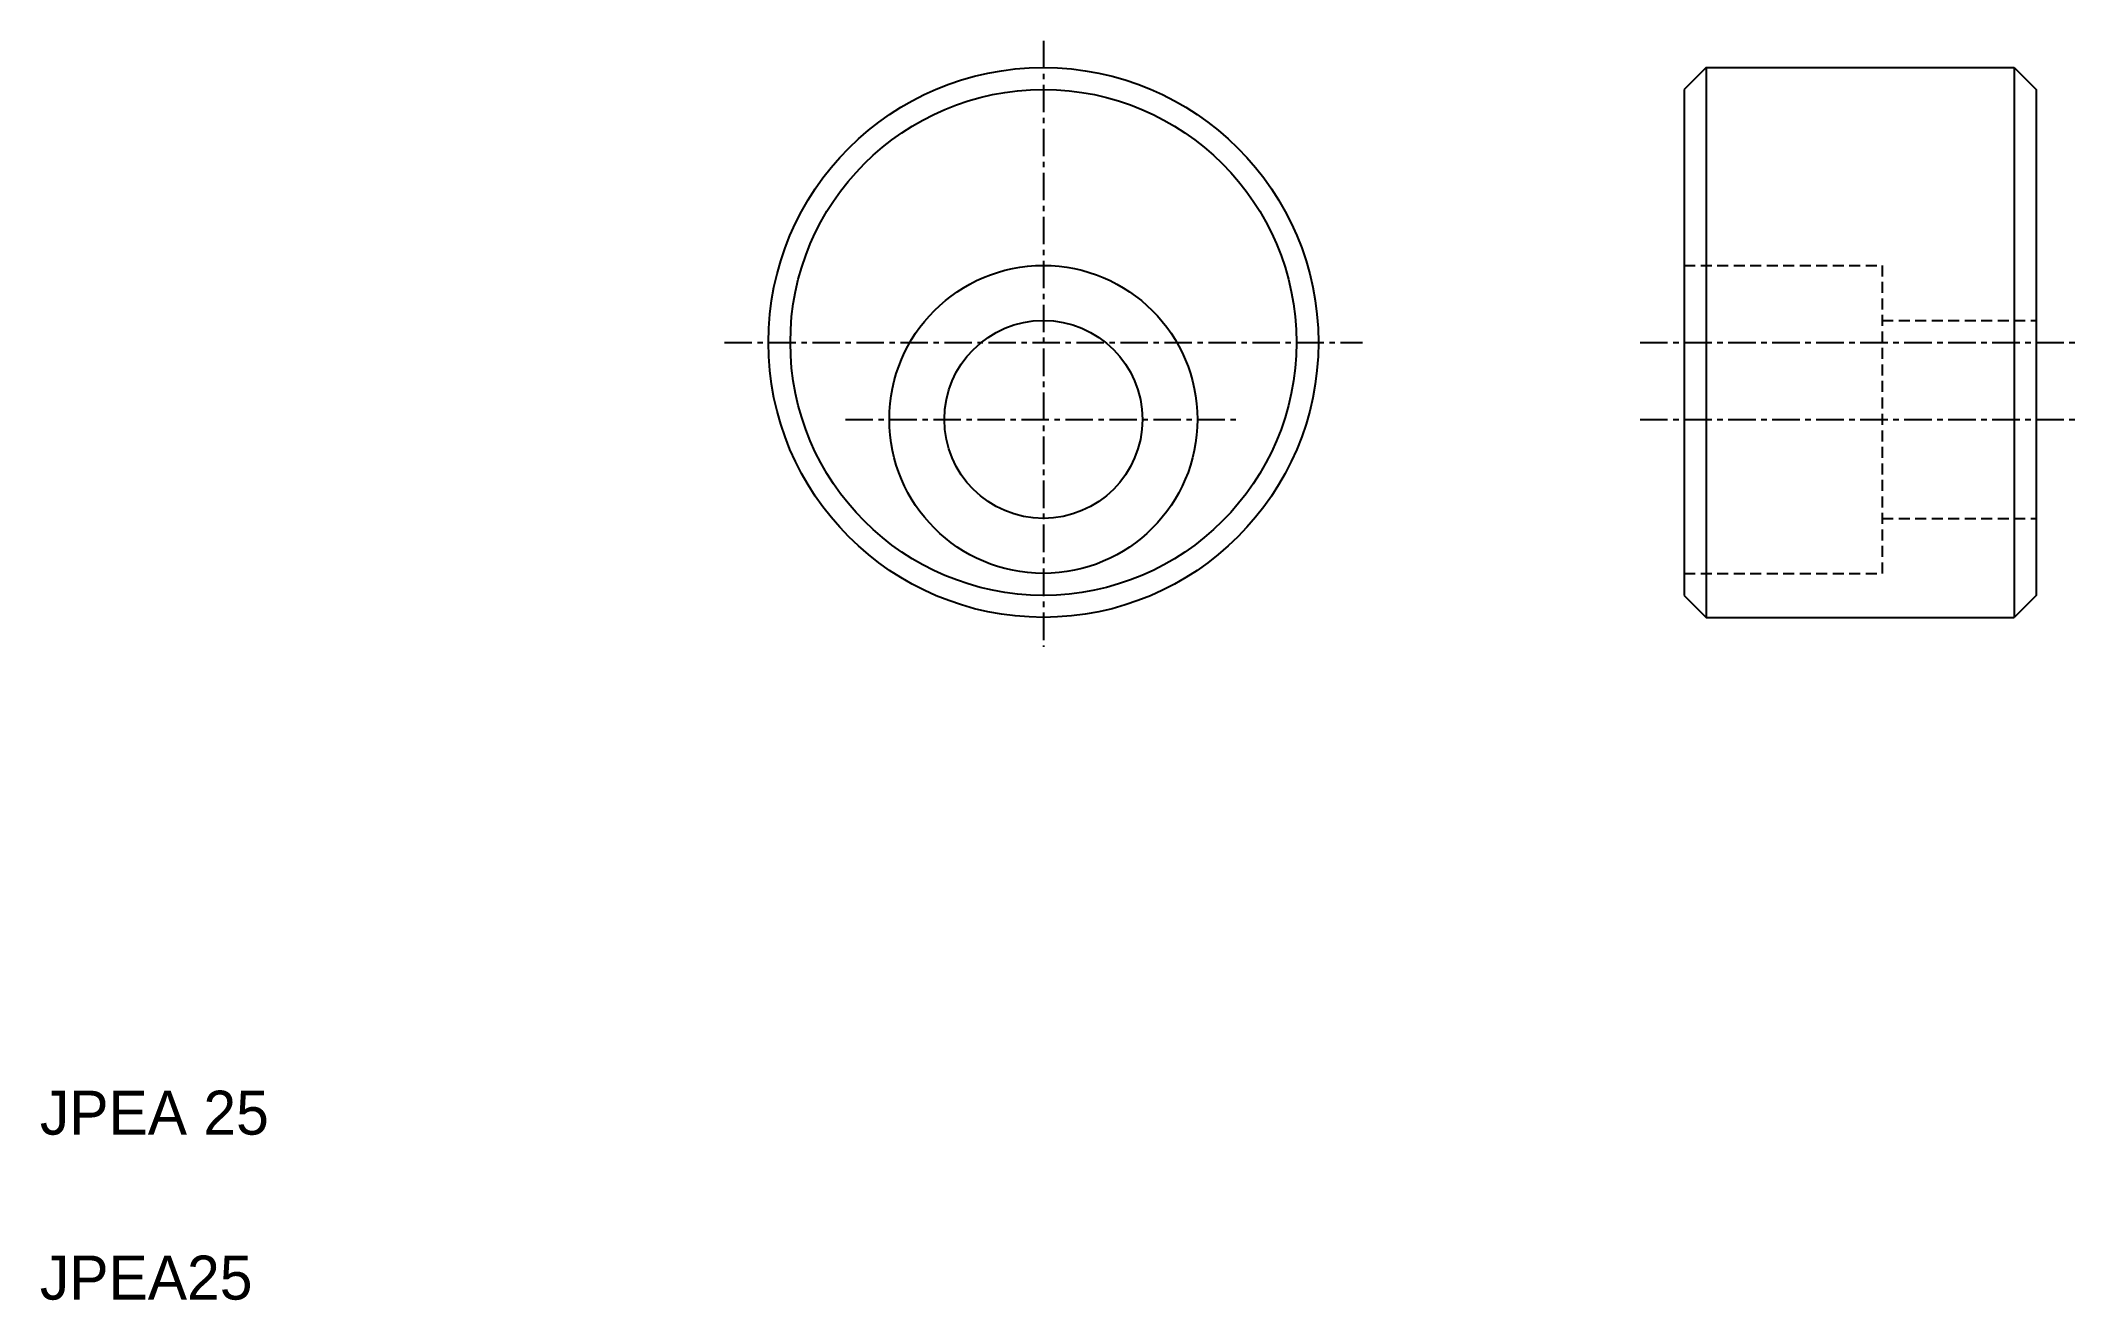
# Model space of a CAD drawing. Extents: x 137.4 to 230.1, y 295.4 to 352.7.
import ezdxf

# ---------------------------------------------------------------- set-up
doc = ezdxf.new("R2010")
doc.units = 0
doc.linetypes.add('CENTER', pattern=[2, 1.25, -0.25, 0.25, -0.25])
doc.linetypes.add('DASHED', pattern=[0.75, 0.5, -0.25])
doc.layers.get('0').update_dxf_attribs({"linetype": 'CONTINUOUS'})
doc.layers.add('CENTER', color=1, linetype='CENTER')

msp = doc.modelspace()

# ---------------------------------------------------------------- linework, layer by layer
at = {"color": 7, "linetype": 'CONTINUOUS'}
for p, q in [((213.069, 351.473), (212.069, 350.473)), ((213.069, 351.473), (213.069, 326.473)), ((213.069, 351.473), (227.069, 351.473)), ((227.069, 351.473), (227.069, 326.473)), ((227.069, 351.473), (228.069, 350.473)), ((212.069, 350.473), (212.069, 327.473)), ((228.069, 350.473), (228.069, 327.473)), ((212.069, 344.723), (212.069, 344.723)), ((212.069, 338.973), (212.069, 338.973)), ((212.069, 327.473), (213.069, 326.473)), ((228.069, 327.473), (227.069, 326.473)), ((213.069, 326.473), (227.069, 326.473))]:
    msp.add_line(p, q, dxfattribs=at)
at = {"color": 3, "linetype": 'DASHED'}
for p, q in [((212.069, 342.473), (221.069, 342.473)), ((221.069, 342.473), (221.069, 328.473)), ((221.069, 339.973), (228.069, 339.973)), ((221.069, 330.973), (228.069, 330.973)), ((212.069, 328.473), (221.069, 328.473))]:
    msp.add_line(p, q, dxfattribs=at)
at = {"color": 7, "linetype": 'CONTINUOUS'}
for centre, radius in [((182.946, 338.973), 12.5), ((182.946, 338.973), 11.5), ((182.946, 335.473), 7), ((182.946, 335.473), 4.5)]:
    msp.add_circle(centre, radius, dxfattribs=at)
at = {"layer": 'CENTER', "color": 1, "linetype": 'CENTER'}
for p, q in [((182.946, 352.69), (182.946, 325.128)), ((168.446, 338.973), (197.446, 338.973)), ((210.069, 338.973), (230.069, 338.973)), ((173.946, 335.473), (191.946, 335.473)), ((210.069, 335.473), (230.069, 335.473))]:
    msp.add_line(p, q, dxfattribs=at)

# ---------------------------------------------------------------- texts
at = {"color": 7, "linetype": 'CONTINUOUS'}
for s, p in [('JPEA 25', (137.338, 302.95)), ('JPEA25', (137.338, 295.45))]:
    msp.add_text(s, height=2, dxfattribs=at).set_placement(p)

doc.saveas('drawing.dxf')
